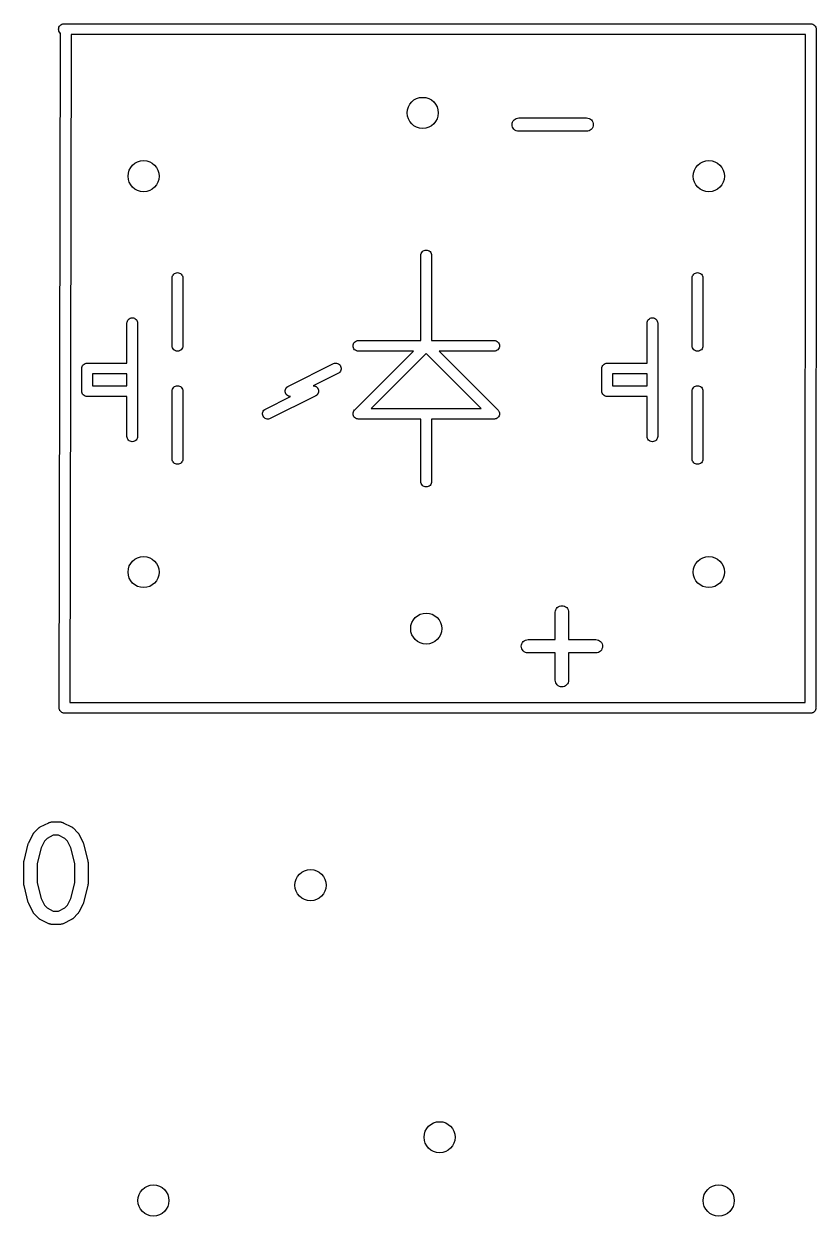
# Model space of a CAD drawing. Extents: x 2.7 to 6.64, y -5.71 to -1.95.
# Drawn here: x 5.893 to 6.244, y -3.28 to -2.753 of the extents above; entities that cross this region are included whole.
import ezdxf

# ---------------------------------------------------------------- set-up
doc = ezdxf.new("R2010")
doc.units = 0
doc.header["$MEASUREMENT"] = 0
doc.layers.add('BLACK', color=7, linetype='CONTINUOUS')

msp = doc.modelspace()

# ---------------------------------------------------------------- linework, layer by layer
at = {"layer": 'BLACK', "linetype": 'CONTINUOUS'}
for p, q in [((5.90865, -2.755), (5.9087, -2.75454)), ((5.9087, -2.75546), (5.90865, -2.755)), ((5.9087, -2.75454), (5.90883, -2.75409)), ((5.90883, -2.75591), (5.9087, -2.75546)), ((5.90883, -2.75409), (5.90905, -2.75368)), ((5.90905, -2.75632), (5.90883, -2.75591)), ((5.9089, -3.05488), (5.90945, -2.75676)), ((5.90905, -2.75368), (5.90935, -2.75332)), ((5.90935, -2.75668), (5.90905, -2.75632)), ((5.90935, -2.75332), (5.9097, -2.75303)), ((5.90945, -2.75676), (5.90935, -2.75668)), ((5.9097, -2.75303), (5.91012, -2.75281)), ((5.91012, -2.75281), (5.91056, -2.75267)), ((5.91056, -2.75267), (5.91091, -2.75264)), ((5.91091, -2.75264), (5.9117, -2.75264)), ((5.9117, -2.75264), (5.91182, -2.75263)), ((5.91182, -2.75263), (5.91193, -2.75264)), ((5.91193, -2.75264), (6.24114, -2.75264)), ((6.24114, -2.75264), (6.24118, -2.75264)), ((6.24118, -2.75264), (6.24134, -2.75263)), ((6.24134, -2.75263), (6.2418, -2.75267)), ((6.2418, -2.75267), (6.24225, -2.75281)), ((6.24225, -2.75281), (6.24266, -2.75303)), ((6.24266, -2.75303), (6.24302, -2.75332)), ((6.24302, -2.75332), (6.24331, -2.75368)), ((6.24331, -2.75368), (6.24353, -2.75409)), ((6.24353, -2.75409), (6.24367, -2.75454)), ((6.2437, -2.75488), (6.24362, -3.05488)), ((6.24367, -2.75454), (6.2437, -2.75488)), ((5.91417, -2.75736), (5.91363, -3.05264)), ((6.23898, -2.75736), (5.91417, -2.75736)), ((6.2389, -3.05264), (6.23898, -2.75736)), ((6.10921, -2.79716), (6.10927, -2.79659)), ((6.10927, -2.79774), (6.10921, -2.79716)), ((6.10927, -2.79659), (6.10945, -2.79604)), ((6.10943, -2.79829), (6.10927, -2.79774)), ((6.1097, -2.7988), (6.10943, -2.79829)), ((6.10945, -2.79604), (6.10972, -2.79553)), ((6.11006, -2.79925), (6.1097, -2.7988)), ((6.10972, -2.79553), (6.11009, -2.79509)), ((6.11009, -2.79509), (6.11053, -2.79472)), ((6.11053, -2.79472), (6.11104, -2.79445)), ((6.11104, -2.79445), (6.11159, -2.79429)), ((6.11159, -2.79429), (6.11217, -2.79423)), ((6.11217, -2.79423), (6.14216, -2.79423)), ((6.14216, -2.79423), (6.1422, -2.79423)), ((6.1422, -2.79423), (6.14278, -2.79429)), ((6.14278, -2.79429), (6.14333, -2.79447)), ((6.14333, -2.79447), (6.14383, -2.79475)), ((6.14383, -2.79475), (6.14427, -2.79512)), ((6.14461, -2.79883), (6.14424, -2.79928)), ((6.14427, -2.79512), (6.14463, -2.79557)), ((6.14489, -2.79833), (6.14461, -2.79883)), ((6.14463, -2.79557), (6.1449, -2.79608)), ((6.14506, -2.79778), (6.14489, -2.79833)), ((6.1449, -2.79608), (6.14506, -2.79663)), ((6.14506, -2.79663), (6.14512, -2.7972)), ((6.14512, -2.7972), (6.14506, -2.79778)), ((6.1105, -2.79962), (6.11006, -2.79925)), ((6.111, -2.7999), (6.1105, -2.79962)), ((6.11155, -2.80007), (6.111, -2.7999)), ((6.11213, -2.80013), (6.11155, -2.80007)), ((6.11217, -2.80013), (6.11213, -2.80013)), ((6.14216, -2.80013), (6.11217, -2.80013)), ((6.14274, -2.80008), (6.14216, -2.80013)), ((6.14329, -2.79991), (6.14274, -2.80008)), ((6.1438, -2.79964), (6.14329, -2.79991)), ((6.14424, -2.79928), (6.1438, -2.79964)), ((6.0689, -2.85488), (6.06893, -2.85454)), ((6.0689, -2.89264), (6.0689, -2.85488)), ((6.06893, -2.85454), (6.06907, -2.85409)), ((6.06907, -2.85409), (6.06929, -2.85368)), ((6.06929, -2.85368), (6.06958, -2.85332)), ((6.06958, -2.85332), (6.06994, -2.85303)), ((6.06994, -2.85303), (6.07035, -2.85281)), ((6.07035, -2.85281), (6.0708, -2.85267)), ((6.0708, -2.85267), (6.07126, -2.85263)), ((6.07126, -2.85263), (6.07172, -2.85267)), ((6.07172, -2.85267), (6.07217, -2.85281)), ((6.07217, -2.85281), (6.07258, -2.85303)), ((6.07258, -2.85303), (6.07294, -2.85332)), ((6.07294, -2.85332), (6.07323, -2.85368)), ((6.07323, -2.85368), (6.07345, -2.85409)), ((6.07345, -2.85409), (6.07359, -2.85454)), ((6.07359, -2.85454), (6.07362, -2.85488)), ((6.07362, -2.85488), (6.07362, -2.89264)), ((5.9589, -2.86488), (5.95893, -2.86454)), ((5.9589, -2.89512), (5.9589, -2.86488)), ((5.95893, -2.86454), (5.95907, -2.86409)), ((5.95907, -2.86409), (5.95929, -2.86368)), ((5.95929, -2.86368), (5.95958, -2.86332)), ((5.95958, -2.86332), (5.95994, -2.86303)), ((5.95994, -2.86303), (5.96035, -2.86281)), ((5.96035, -2.86281), (5.9608, -2.86267)), ((5.9608, -2.86267), (5.96126, -2.86263)), ((5.96126, -2.86263), (5.96172, -2.86267)), ((5.96172, -2.86267), (5.96217, -2.86281)), ((5.96217, -2.86281), (5.96258, -2.86303)), ((5.96258, -2.86303), (5.96294, -2.86332)), ((5.96294, -2.86332), (5.96323, -2.86368)), ((5.96323, -2.86368), (5.96345, -2.86409)), ((5.96345, -2.86409), (5.96359, -2.86454)), ((5.96359, -2.86454), (5.96362, -2.86488)), ((5.96362, -2.86488), (5.96362, -2.89512)), ((6.1889, -2.86488), (6.18893, -2.86454)), ((6.1889, -2.89512), (6.1889, -2.86488)), ((6.18893, -2.86454), (6.18907, -2.86409)), ((6.18907, -2.86409), (6.18929, -2.86368)), ((6.18929, -2.86368), (6.18958, -2.86332)), ((6.18958, -2.86332), (6.18994, -2.86303)), ((6.18994, -2.86303), (6.19035, -2.86281)), ((6.19035, -2.86281), (6.1908, -2.86267)), ((6.1908, -2.86267), (6.19126, -2.86263)), ((6.19126, -2.86263), (6.19172, -2.86267)), ((6.19172, -2.86267), (6.19217, -2.86281)), ((6.19217, -2.86281), (6.19258, -2.86303)), ((6.19258, -2.86303), (6.19294, -2.86332)), ((6.19294, -2.86332), (6.19323, -2.86368)), ((6.19323, -2.86368), (6.19345, -2.86409)), ((6.19345, -2.86409), (6.19359, -2.86454)), ((6.19359, -2.86454), (6.19362, -2.86488)), ((6.19362, -2.86488), (6.19362, -2.89512)), ((5.93929, -2.88368), (5.93958, -2.88332)), ((5.93958, -2.88332), (5.93994, -2.88303)), ((5.93994, -2.88303), (5.94035, -2.88281)), ((5.94035, -2.88281), (5.9408, -2.88267)), ((5.9408, -2.88267), (5.94126, -2.88263)), ((5.94126, -2.88263), (5.94172, -2.88267)), ((5.94172, -2.88267), (5.94217, -2.88281)), ((5.94217, -2.88281), (5.94258, -2.88303)), ((5.94258, -2.88303), (5.94294, -2.88332)), ((5.94294, -2.88332), (5.94323, -2.88368)), ((6.16929, -2.88368), (6.16958, -2.88332)), ((6.16958, -2.88332), (6.16994, -2.88303)), ((6.16994, -2.88303), (6.17035, -2.88281)), ((6.17035, -2.88281), (6.1708, -2.88267)), ((6.1708, -2.88267), (6.17126, -2.88263)), ((6.17126, -2.88263), (6.17172, -2.88267)), ((6.17172, -2.88267), (6.17217, -2.88281)), ((6.17217, -2.88281), (6.17258, -2.88303)), ((6.17258, -2.88303), (6.17294, -2.88332)), ((6.17294, -2.88332), (6.17323, -2.88368)), ((5.9389, -2.88488), (5.93893, -2.88454)), ((5.9389, -2.90264), (5.9389, -2.88488)), ((5.93893, -2.88454), (5.93907, -2.88409)), ((5.93907, -2.88409), (5.93929, -2.88368)), ((5.94323, -2.88368), (5.94345, -2.88409)), ((5.94345, -2.88409), (5.94359, -2.88454)), ((5.94359, -2.88454), (5.94362, -2.88488)), ((5.94362, -2.88488), (5.94362, -2.90488)), ((6.1689, -2.88488), (6.16893, -2.88454)), ((6.1689, -2.90264), (6.1689, -2.88488)), ((6.16893, -2.88454), (6.16907, -2.88409)), ((6.16907, -2.88409), (6.16929, -2.88368)), ((6.17323, -2.88368), (6.17345, -2.88409)), ((6.17345, -2.88409), (6.17359, -2.88454)), ((6.17359, -2.88454), (6.17362, -2.88488)), ((6.17362, -2.88488), (6.17362, -2.90488)), ((6.03907, -2.89409), (6.03929, -2.89368)), ((6.03929, -2.89368), (6.03958, -2.89332)), ((6.03958, -2.89332), (6.03994, -2.89303)), ((6.03994, -2.89303), (6.04035, -2.89281)), ((6.04035, -2.89281), (6.0408, -2.89267)), ((6.0408, -2.89267), (6.04114, -2.89264)), ((6.04114, -2.89264), (6.0689, -2.89264)), ((6.07362, -2.89264), (6.10138, -2.89264)), ((6.10138, -2.89264), (6.10172, -2.89267)), ((6.10172, -2.89267), (6.10217, -2.89281)), ((6.10217, -2.89281), (6.10258, -2.89303)), ((6.10258, -2.89303), (6.10294, -2.89332)), ((6.10294, -2.89332), (6.10323, -2.89368)), ((6.10323, -2.89368), (6.10345, -2.89409)), ((5.95893, -2.89546), (5.9589, -2.89512)), ((5.95907, -2.89591), (5.95893, -2.89546)), ((5.95929, -2.89632), (5.95907, -2.89591)), ((5.95958, -2.89668), (5.95929, -2.89632)), ((5.95994, -2.89697), (5.95958, -2.89668)), ((5.96035, -2.89719), (5.95994, -2.89697)), ((5.9608, -2.89733), (5.96035, -2.89719)), ((5.96126, -2.89737), (5.9608, -2.89733)), ((5.96172, -2.89733), (5.96126, -2.89737)), ((5.96217, -2.89719), (5.96172, -2.89733)), ((5.96258, -2.89697), (5.96217, -2.89719)), ((5.96294, -2.89668), (5.96258, -2.89697)), ((5.96323, -2.89632), (5.96294, -2.89668)), ((5.96345, -2.89591), (5.96323, -2.89632)), ((5.96359, -2.89546), (5.96345, -2.89591)), ((5.96362, -2.89512), (5.96359, -2.89546)), ((6.03889, -2.895), (6.03893, -2.89454)), ((6.03893, -2.89546), (6.03889, -2.895)), ((6.03893, -2.89454), (6.03907, -2.89409)), ((6.03907, -2.89591), (6.03893, -2.89546)), ((6.03929, -2.89632), (6.03907, -2.89591)), ((6.03958, -2.89668), (6.03929, -2.89632)), ((6.03994, -2.89697), (6.03958, -2.89668)), ((6.03967, -2.92325), (6.06556, -2.89736)), ((6.04035, -2.89719), (6.03994, -2.89697)), ((6.0408, -2.89733), (6.04035, -2.89719)), ((6.04114, -2.89736), (6.0408, -2.89733)), ((6.06556, -2.89736), (6.04114, -2.89736)), ((6.07126, -2.89834), (6.04696, -2.92264)), ((6.09556, -2.92264), (6.07126, -2.89834)), ((6.10138, -2.89736), (6.07696, -2.89736)), ((6.07696, -2.89736), (6.10285, -2.92325)), ((6.10172, -2.89733), (6.10138, -2.89736)), ((6.10217, -2.89719), (6.10172, -2.89733)), ((6.10258, -2.89697), (6.10217, -2.89719)), ((6.10294, -2.89668), (6.10258, -2.89697)), ((6.10323, -2.89632), (6.10294, -2.89668)), ((6.10345, -2.89591), (6.10323, -2.89632)), ((6.10345, -2.89409), (6.10359, -2.89454)), ((6.10359, -2.89546), (6.10345, -2.89591)), ((6.10359, -2.89454), (6.10363, -2.895)), ((6.10363, -2.895), (6.10359, -2.89546)), ((6.18893, -2.89546), (6.1889, -2.89512)), ((6.18907, -2.89591), (6.18893, -2.89546)), ((6.18929, -2.89632), (6.18907, -2.89591)), ((6.18958, -2.89668), (6.18929, -2.89632)), ((6.18994, -2.89697), (6.18958, -2.89668)), ((6.19035, -2.89719), (6.18994, -2.89697)), ((6.1908, -2.89733), (6.19035, -2.89719)), ((6.19126, -2.89737), (6.1908, -2.89733)), ((6.19172, -2.89733), (6.19126, -2.89737)), ((6.19217, -2.89719), (6.19172, -2.89733)), ((6.19258, -2.89697), (6.19217, -2.89719)), ((6.19294, -2.89668), (6.19258, -2.89697)), ((6.19323, -2.89632), (6.19294, -2.89668)), ((6.19345, -2.89591), (6.19323, -2.89632)), ((6.19359, -2.89546), (6.19345, -2.89591)), ((6.19362, -2.89512), (6.19359, -2.89546)), ((5.91893, -2.90454), (5.91907, -2.90409)), ((5.91907, -2.90409), (5.91929, -2.90368)), ((5.91929, -2.90368), (5.91958, -2.90332)), ((5.91958, -2.90332), (5.91994, -2.90303)), ((5.91994, -2.90303), (5.92035, -2.90281)), ((5.92035, -2.90281), (5.9208, -2.90267)), ((5.9208, -2.90267), (5.92114, -2.90264)), ((5.92114, -2.90264), (5.92126, -2.90263)), ((5.92114, -2.90264), (5.92114, -2.90264)), ((5.92126, -2.90263), (5.92138, -2.90264)), ((5.92138, -2.90264), (5.9389, -2.90264)), ((6.01038, -2.9128), (6.03031, -2.90284)), ((6.03031, -2.90284), (6.03063, -2.90271)), ((6.03063, -2.90271), (6.03109, -2.90263)), ((6.03109, -2.90263), (6.03156, -2.90265)), ((6.03156, -2.90265), (6.03201, -2.90275)), ((6.03201, -2.90275), (6.03244, -2.90294)), ((6.03244, -2.90294), (6.03282, -2.90321)), ((6.03282, -2.90321), (6.03313, -2.90354)), ((6.03313, -2.90354), (6.03338, -2.90394)), ((6.03338, -2.90394), (6.03355, -2.90437)), ((6.03355, -2.90437), (6.03363, -2.90483)), ((6.14893, -2.90454), (6.14907, -2.90409)), ((6.14907, -2.90409), (6.14929, -2.90368)), ((6.14929, -2.90368), (6.14958, -2.90332)), ((6.14958, -2.90332), (6.14994, -2.90303)), ((6.14994, -2.90303), (6.15035, -2.90281)), ((6.15035, -2.90281), (6.1508, -2.90267)), ((6.1508, -2.90267), (6.15114, -2.90264)), ((6.15114, -2.90264), (6.15126, -2.90263)), ((6.15114, -2.90264), (6.15114, -2.90264)), ((6.15126, -2.90263), (6.15138, -2.90264)), ((6.15138, -2.90264), (6.1689, -2.90264)), ((5.91889, -2.905), (5.91893, -2.90454)), ((5.9189, -2.90512), (5.91889, -2.905)), ((5.9189, -2.91488), (5.9189, -2.90512)), ((5.92362, -2.90736), (5.92362, -2.91264)), ((5.9389, -2.90736), (5.92362, -2.90736)), ((5.9389, -2.91264), (5.9389, -2.90736)), ((5.94362, -2.90488), (5.94363, -2.905)), ((5.94363, -2.905), (5.94362, -2.90512)), ((5.94362, -2.90512), (5.94362, -2.91488)), ((6.03242, -2.90706), (6.02127, -2.91264)), ((6.03272, -2.90688), (6.03242, -2.90706)), ((6.03305, -2.90656), (6.03272, -2.90688)), ((6.03332, -2.90618), (6.03305, -2.90656)), ((6.03351, -2.90575), (6.03332, -2.90618)), ((6.03361, -2.9053), (6.03351, -2.90575)), ((6.03363, -2.90483), (6.03361, -2.9053)), ((6.14889, -2.905), (6.14893, -2.90454)), ((6.1489, -2.90512), (6.14889, -2.905)), ((6.1489, -2.91488), (6.1489, -2.90512)), ((6.15362, -2.90736), (6.15362, -2.91264)), ((6.1689, -2.90736), (6.15362, -2.90736)), ((6.1689, -2.91264), (6.1689, -2.90736)), ((6.17362, -2.90488), (6.17363, -2.905)), ((6.17363, -2.905), (6.17362, -2.90512)), ((6.17362, -2.90512), (6.17362, -2.91488)), ((5.91889, -2.915), (5.9189, -2.91488)), ((5.91893, -2.91546), (5.91889, -2.915)), ((5.92362, -2.91264), (5.9389, -2.91264)), ((5.94362, -2.91488), (5.94363, -2.915)), ((5.94363, -2.915), (5.94362, -2.91512)), ((5.9589, -2.91488), (5.95893, -2.91454)), ((5.9589, -2.94512), (5.9589, -2.91488)), ((5.95893, -2.91454), (5.95907, -2.91409)), ((5.95907, -2.91409), (5.95929, -2.91368)), ((5.95929, -2.91368), (5.95958, -2.91332)), ((5.95958, -2.91332), (5.95994, -2.91303)), ((5.95994, -2.91303), (5.96035, -2.91281)), ((5.96035, -2.91281), (5.9608, -2.91267)), ((5.9608, -2.91267), (5.96126, -2.91263)), ((5.96126, -2.91263), (5.96172, -2.91267)), ((5.96172, -2.91267), (5.96217, -2.91281)), ((5.96217, -2.91281), (5.96258, -2.91303)), ((5.96258, -2.91303), (5.96294, -2.91332)), ((5.96294, -2.91332), (5.96323, -2.91368)), ((5.96323, -2.91368), (5.96345, -2.91409)), ((5.96345, -2.91409), (5.96359, -2.91454)), ((5.96359, -2.91454), (5.96362, -2.91488)), ((5.96362, -2.91488), (5.96362, -2.94512)), ((6.00889, -2.915), (6.0089, -2.91485)), ((6.00889, -2.91508), (6.00889, -2.915)), ((6.0089, -2.9147), (6.00892, -2.91462)), ((6.0089, -2.91485), (6.0089, -2.9147)), ((6.00892, -2.91462), (6.00893, -2.91454)), ((6.00893, -2.91454), (6.00898, -2.91439)), ((6.00898, -2.91439), (6.00901, -2.91425)), ((6.00901, -2.91425), (6.00904, -2.91417)), ((6.00904, -2.91417), (6.00907, -2.91409)), ((6.00907, -2.91409), (6.00914, -2.91396)), ((6.00914, -2.91396), (6.0092, -2.91382)), ((6.0092, -2.91382), (6.00925, -2.91376)), ((6.00925, -2.91376), (6.00929, -2.91368)), ((6.00929, -2.91368), (6.00938, -2.91357)), ((6.00938, -2.91357), (6.00947, -2.91344)), ((6.00947, -2.91344), (6.00953, -2.91339)), ((6.00953, -2.91339), (6.00958, -2.91332)), ((6.00958, -2.91332), (6.0097, -2.91323)), ((6.0097, -2.91323), (6.0098, -2.91312)), ((6.0098, -2.91312), (6.00988, -2.91308)), ((6.00988, -2.91308), (6.00994, -2.91303)), ((6.00994, -2.91303), (6.01007, -2.91296)), ((6.01007, -2.91296), (6.0101, -2.91294)), ((6.0101, -2.91294), (6.01017, -2.9129)), ((6.01017, -2.9129), (6.01035, -2.91281)), ((6.01035, -2.91281), (6.01038, -2.9128)), ((6.02127, -2.91264), (6.02129, -2.91264)), ((6.02129, -2.91264), (6.02138, -2.91264)), ((6.02138, -2.91264), (6.02141, -2.91264)), ((6.02141, -2.91264), (6.02156, -2.91265)), ((6.02156, -2.91265), (6.02164, -2.91266)), ((6.02164, -2.91266), (6.02172, -2.91267)), ((6.02172, -2.91267), (6.02187, -2.91272)), ((6.02187, -2.91272), (6.02201, -2.91275)), ((6.02201, -2.91275), (6.02209, -2.91278)), ((6.02209, -2.91278), (6.02217, -2.91281)), ((6.02217, -2.91281), (6.0223, -2.91288)), ((6.0223, -2.91288), (6.02244, -2.91294)), ((6.02244, -2.91294), (6.0225, -2.91299)), ((6.0225, -2.91299), (6.02258, -2.91303)), ((6.02258, -2.91303), (6.02269, -2.91312)), ((6.02269, -2.91312), (6.02282, -2.91321)), ((6.02282, -2.91321), (6.02287, -2.91327)), ((6.02287, -2.91327), (6.02294, -2.91332)), ((6.02294, -2.91332), (6.02303, -2.91344)), ((6.02303, -2.91344), (6.02313, -2.91354)), ((6.02313, -2.91354), (6.02318, -2.91362)), ((6.02318, -2.91362), (6.02323, -2.91368)), ((6.02323, -2.91368), (6.0233, -2.91381)), ((6.0233, -2.91381), (6.02338, -2.91394)), ((6.02338, -2.91394), (6.02341, -2.91402)), ((6.02341, -2.91402), (6.02345, -2.91409)), ((6.02345, -2.91409), (6.0235, -2.91423)), ((6.0235, -2.91423), (6.02355, -2.91437)), ((6.02355, -2.91437), (6.02356, -2.91446)), ((6.02356, -2.91446), (6.02359, -2.91454)), ((6.02359, -2.91454), (6.0236, -2.91469)), ((6.0236, -2.91469), (6.02363, -2.91483)), ((6.02363, -2.915), (6.02362, -2.91515)), ((6.02363, -2.91483), (6.02363, -2.91492)), ((6.02363, -2.91492), (6.02363, -2.915)), ((6.14889, -2.915), (6.1489, -2.91488)), ((6.14893, -2.91546), (6.14889, -2.915)), ((6.15362, -2.91264), (6.1689, -2.91264)), ((6.17362, -2.91488), (6.17363, -2.915)), ((6.17363, -2.915), (6.17362, -2.91512)), ((6.1889, -2.91488), (6.18893, -2.91454)), ((6.1889, -2.94512), (6.1889, -2.91488)), ((6.18893, -2.91454), (6.18907, -2.91409)), ((6.18907, -2.91409), (6.18929, -2.91368)), ((6.18929, -2.91368), (6.18958, -2.91332)), ((6.18958, -2.91332), (6.18994, -2.91303)), ((6.18994, -2.91303), (6.19035, -2.91281)), ((6.19035, -2.91281), (6.1908, -2.91267)), ((6.1908, -2.91267), (6.19126, -2.91263)), ((6.19126, -2.91263), (6.19172, -2.91267)), ((6.19172, -2.91267), (6.19217, -2.91281)), ((6.19217, -2.91281), (6.19258, -2.91303)), ((6.19258, -2.91303), (6.19294, -2.91332)), ((6.19294, -2.91332), (6.19323, -2.91368)), ((6.19323, -2.91368), (6.19345, -2.91409)), ((6.19345, -2.91409), (6.19359, -2.91454)), ((6.19359, -2.91454), (6.19362, -2.91488)), ((6.19362, -2.91488), (6.19362, -2.94512)), ((5.91907, -2.91591), (5.91893, -2.91546)), ((5.91929, -2.91632), (5.91907, -2.91591)), ((5.91958, -2.91668), (5.91929, -2.91632)), ((5.91994, -2.91697), (5.91958, -2.91668)), ((5.92035, -2.91719), (5.91994, -2.91697)), ((5.9208, -2.91733), (5.92035, -2.91719)), ((5.92107, -2.91735), (5.9208, -2.91733)), ((5.92126, -2.91737), (5.92107, -2.91735)), ((5.92138, -2.91736), (5.92126, -2.91737)), ((5.9389, -2.91736), (5.92138, -2.91736)), ((5.9389, -2.93512), (5.9389, -2.91736)), ((5.94362, -2.91512), (5.94362, -2.93512)), ((6.0001, -2.92294), (6.01125, -2.91736)), ((6.02214, -2.9172), (6.00221, -2.92716)), ((6.00889, -2.91517), (6.00889, -2.91508)), ((6.00892, -2.91531), (6.00889, -2.91517)), ((6.00893, -2.91546), (6.00892, -2.91531)), ((6.00896, -2.91554), (6.00893, -2.91546)), ((6.00897, -2.91563), (6.00896, -2.91554)), ((6.00902, -2.91577), (6.00897, -2.91563)), ((6.00907, -2.91591), (6.00902, -2.91577)), ((6.00911, -2.91598), (6.00907, -2.91591)), ((6.00914, -2.91606), (6.00911, -2.91598)), ((6.00922, -2.91619), (6.00914, -2.91606)), ((6.00929, -2.91632), (6.00922, -2.91619)), ((6.00934, -2.91638), (6.00929, -2.91632)), ((6.00938, -2.91646), (6.00934, -2.91638)), ((6.00949, -2.91656), (6.00938, -2.91646)), ((6.00958, -2.91668), (6.00949, -2.91656)), ((6.00965, -2.91673), (6.00958, -2.91668)), ((6.0097, -2.91679), (6.00965, -2.91673)), ((6.00983, -2.91688), (6.0097, -2.91679)), ((6.00994, -2.91697), (6.00983, -2.91688)), ((6.01002, -2.91701), (6.00994, -2.91697)), ((6.01008, -2.91706), (6.01002, -2.91701)), ((6.01022, -2.91712), (6.01008, -2.91706)), ((6.01035, -2.91719), (6.01022, -2.91712)), ((6.01043, -2.91722), (6.01035, -2.91719)), ((6.01051, -2.91725), (6.01043, -2.91722)), ((6.01065, -2.91728), (6.01051, -2.91725)), ((6.0108, -2.91733), (6.01065, -2.91728)), ((6.01088, -2.91734), (6.0108, -2.91733)), ((6.01096, -2.91735), (6.01088, -2.91734)), ((6.01111, -2.91736), (6.01096, -2.91735)), ((6.01114, -2.91736), (6.01111, -2.91736)), ((6.01123, -2.91736), (6.01114, -2.91736)), ((6.01125, -2.91736), (6.01123, -2.91736)), ((6.02217, -2.91719), (6.02214, -2.9172)), ((6.02234, -2.9171), (6.02217, -2.91719)), ((6.02242, -2.91706), (6.02234, -2.9171)), ((6.02245, -2.91704), (6.02242, -2.91706)), ((6.02258, -2.91697), (6.02245, -2.91704)), ((6.02264, -2.91692), (6.02258, -2.91697)), ((6.02272, -2.91688), (6.02264, -2.91692)), ((6.02282, -2.91677), (6.02272, -2.91688)), ((6.02294, -2.91668), (6.02282, -2.91677)), ((6.02299, -2.91661), (6.02294, -2.91668)), ((6.02305, -2.91656), (6.02299, -2.91661)), ((6.02314, -2.91643), (6.02305, -2.91656)), ((6.02323, -2.91632), (6.02314, -2.91643)), ((6.02327, -2.91624), (6.02323, -2.91632)), ((6.02332, -2.91618), (6.02327, -2.91624)), ((6.02338, -2.91604), (6.02332, -2.91618)), ((6.02345, -2.91591), (6.02338, -2.91604)), ((6.02348, -2.91583), (6.02345, -2.91591)), ((6.02351, -2.91575), (6.02348, -2.91583)), ((6.02354, -2.91561), (6.02351, -2.91575)), ((6.02359, -2.91546), (6.02354, -2.91561)), ((6.0236, -2.91538), (6.02359, -2.91546)), ((6.02361, -2.9153), (6.0236, -2.91538)), ((6.02362, -2.91515), (6.02361, -2.9153)), ((6.14907, -2.91591), (6.14893, -2.91546)), ((6.14929, -2.91632), (6.14907, -2.91591)), ((6.14958, -2.91668), (6.14929, -2.91632)), ((6.14994, -2.91697), (6.14958, -2.91668)), ((6.15035, -2.91719), (6.14994, -2.91697)), ((6.1508, -2.91733), (6.15035, -2.91719)), ((6.15107, -2.91735), (6.1508, -2.91733)), ((6.15126, -2.91737), (6.15107, -2.91735)), ((6.15138, -2.91736), (6.15126, -2.91737)), ((6.1689, -2.91736), (6.15138, -2.91736)), ((6.1689, -2.93512), (6.1689, -2.91736)), ((6.17362, -2.91512), (6.17362, -2.93512)), ((5.99889, -2.92517), (5.9989, -2.9247)), ((5.99897, -2.92563), (5.99889, -2.92517)), ((5.9989, -2.9247), (5.99901, -2.92425)), ((5.99901, -2.92425), (5.9992, -2.92382)), ((5.9992, -2.92382), (5.99947, -2.92344)), ((5.99947, -2.92344), (5.9998, -2.92312)), ((5.9998, -2.92312), (6.0001, -2.92294)), ((6.03889, -2.925), (6.03893, -2.92454)), ((6.03893, -2.92546), (6.03889, -2.925)), ((6.03893, -2.92454), (6.03907, -2.92409)), ((6.03907, -2.92591), (6.03893, -2.92546)), ((6.03907, -2.92409), (6.03929, -2.92368)), ((6.03929, -2.92368), (6.03958, -2.92332)), ((6.03958, -2.92332), (6.03967, -2.92325)), ((6.04696, -2.92264), (6.07114, -2.92264)), ((6.07114, -2.92264), (6.07126, -2.92263)), ((6.07126, -2.92263), (6.07138, -2.92264)), ((6.07138, -2.92264), (6.09556, -2.92264)), ((6.10285, -2.92325), (6.10294, -2.92332)), ((6.10294, -2.92332), (6.10301, -2.92341)), ((6.10301, -2.92341), (6.10301, -2.92341)), ((6.10301, -2.92341), (6.10323, -2.92368)), ((6.10323, -2.92368), (6.10331, -2.92382)), ((6.10331, -2.92382), (6.10345, -2.92409)), ((6.10345, -2.92409), (6.10359, -2.92454)), ((6.10359, -2.92546), (6.10345, -2.92591)), ((6.10359, -2.92454), (6.10363, -2.925)), ((6.10363, -2.925), (6.10359, -2.92546)), ((5.99914, -2.92606), (5.99897, -2.92563)), ((5.99938, -2.92646), (5.99914, -2.92606)), ((5.9997, -2.92679), (5.99938, -2.92646)), ((6.00008, -2.92706), (5.9997, -2.92679)), ((6.00051, -2.92725), (6.00008, -2.92706)), ((6.00096, -2.92735), (6.00051, -2.92725)), ((6.00143, -2.92737), (6.00096, -2.92735)), ((6.00189, -2.92729), (6.00143, -2.92737)), ((6.00221, -2.92716), (6.00189, -2.92729)), ((6.03929, -2.92632), (6.03907, -2.92591)), ((6.03958, -2.92668), (6.03929, -2.92632)), ((6.03994, -2.92697), (6.03958, -2.92668)), ((6.04035, -2.92719), (6.03994, -2.92697)), ((6.0408, -2.92733), (6.04035, -2.92719)), ((6.04114, -2.92736), (6.0408, -2.92733)), ((6.04126, -2.92737), (6.04114, -2.92736)), ((6.04114, -2.92736), (6.04114, -2.92736)), ((6.04138, -2.92736), (6.04126, -2.92737)), ((6.0689, -2.92736), (6.04138, -2.92736)), ((6.0689, -2.95512), (6.0689, -2.92736)), ((6.10114, -2.92736), (6.07362, -2.92736)), ((6.07362, -2.92736), (6.07362, -2.95512)), ((6.10126, -2.92737), (6.10114, -2.92736)), ((6.10138, -2.92736), (6.10126, -2.92737)), ((6.10172, -2.92733), (6.10138, -2.92736)), ((6.10138, -2.92736), (6.10138, -2.92736)), ((6.10217, -2.92719), (6.10172, -2.92733)), ((6.10258, -2.92697), (6.10217, -2.92719)), ((6.10294, -2.92668), (6.10258, -2.92697)), ((6.10323, -2.92632), (6.10294, -2.92668)), ((6.10345, -2.92591), (6.10323, -2.92632)), ((5.93893, -2.93546), (5.9389, -2.93512)), ((5.93907, -2.93591), (5.93893, -2.93546)), ((5.93929, -2.93632), (5.93907, -2.93591)), ((5.94345, -2.93591), (5.94323, -2.93632)), ((5.94359, -2.93546), (5.94345, -2.93591)), ((5.94362, -2.93512), (5.94359, -2.93546)), ((6.16893, -2.93546), (6.1689, -2.93512)), ((6.16907, -2.93591), (6.16893, -2.93546)), ((6.16929, -2.93632), (6.16907, -2.93591)), ((6.17345, -2.93591), (6.17323, -2.93632)), ((6.17359, -2.93546), (6.17345, -2.93591)), ((6.17362, -2.93512), (6.17359, -2.93546)), ((5.93958, -2.93668), (5.93929, -2.93632)), ((5.93994, -2.93697), (5.93958, -2.93668)), ((5.94035, -2.93719), (5.93994, -2.93697)), ((5.9408, -2.93733), (5.94035, -2.93719)), ((5.94126, -2.93737), (5.9408, -2.93733)), ((5.94172, -2.93733), (5.94126, -2.93737)), ((5.94217, -2.93719), (5.94172, -2.93733)), ((5.94258, -2.93697), (5.94217, -2.93719)), ((5.94294, -2.93668), (5.94258, -2.93697)), ((5.94323, -2.93632), (5.94294, -2.93668)), ((6.16958, -2.93668), (6.16929, -2.93632)), ((6.16994, -2.93697), (6.16958, -2.93668)), ((6.17035, -2.93719), (6.16994, -2.93697)), ((6.1708, -2.93733), (6.17035, -2.93719)), ((6.17126, -2.93737), (6.1708, -2.93733)), ((6.17172, -2.93733), (6.17126, -2.93737)), ((6.17217, -2.93719), (6.17172, -2.93733)), ((6.17258, -2.93697), (6.17217, -2.93719)), ((6.17294, -2.93668), (6.17258, -2.93697)), ((6.17323, -2.93632), (6.17294, -2.93668)), ((5.95893, -2.94546), (5.9589, -2.94512)), ((5.95907, -2.94591), (5.95893, -2.94546)), ((5.95929, -2.94632), (5.95907, -2.94591)), ((5.95958, -2.94668), (5.95929, -2.94632)), ((5.96323, -2.94632), (5.96294, -2.94668)), ((5.96345, -2.94591), (5.96323, -2.94632)), ((5.96359, -2.94546), (5.96345, -2.94591)), ((5.96362, -2.94512), (5.96359, -2.94546)), ((6.18893, -2.94546), (6.1889, -2.94512)), ((6.18907, -2.94591), (6.18893, -2.94546)), ((6.18929, -2.94632), (6.18907, -2.94591)), ((6.18958, -2.94668), (6.18929, -2.94632)), ((6.19323, -2.94632), (6.19294, -2.94668)), ((6.19345, -2.94591), (6.19323, -2.94632)), ((6.19359, -2.94546), (6.19345, -2.94591)), ((6.19362, -2.94512), (6.19359, -2.94546)), ((5.95994, -2.94697), (5.95958, -2.94668)), ((5.96035, -2.94719), (5.95994, -2.94697)), ((5.9608, -2.94733), (5.96035, -2.94719)), ((5.96126, -2.94737), (5.9608, -2.94733)), ((5.96172, -2.94733), (5.96126, -2.94737)), ((5.96217, -2.94719), (5.96172, -2.94733)), ((5.96258, -2.94697), (5.96217, -2.94719)), ((5.96294, -2.94668), (5.96258, -2.94697)), ((6.18994, -2.94697), (6.18958, -2.94668)), ((6.19035, -2.94719), (6.18994, -2.94697)), ((6.1908, -2.94733), (6.19035, -2.94719)), ((6.19126, -2.94737), (6.1908, -2.94733)), ((6.19172, -2.94733), (6.19126, -2.94737)), ((6.19217, -2.94719), (6.19172, -2.94733)), ((6.19258, -2.94697), (6.19217, -2.94719)), ((6.19294, -2.94668), (6.19258, -2.94697)), ((6.06893, -2.95546), (6.0689, -2.95512)), ((6.06907, -2.95591), (6.06893, -2.95546)), ((6.06929, -2.95632), (6.06907, -2.95591)), ((6.06958, -2.95668), (6.06929, -2.95632)), ((6.06994, -2.95697), (6.06958, -2.95668)), ((6.07035, -2.95719), (6.06994, -2.95697)), ((6.0708, -2.95733), (6.07035, -2.95719)), ((6.07217, -2.95719), (6.07172, -2.95733)), ((6.07258, -2.95697), (6.07217, -2.95719)), ((6.07294, -2.95668), (6.07258, -2.95697)), ((6.07323, -2.95632), (6.07294, -2.95668)), ((6.07345, -2.95591), (6.07323, -2.95632)), ((6.07359, -2.95546), (6.07345, -2.95591)), ((6.07362, -2.95512), (6.07359, -2.95546)), ((6.07126, -2.95737), (6.0708, -2.95733)), ((6.07172, -2.95733), (6.07126, -2.95737)), ((6.13015, -3.01008), (6.13071, -3.00991)), ((6.13071, -3.00991), (6.13128, -3.00986)), ((6.13128, -3.00986), (6.13185, -3.00992)), ((6.12831, -3.01277), (6.12837, -3.0122)), ((6.12831, -3.01281), (6.12831, -3.01277)), ((6.12831, -3.02486), (6.12831, -3.01281)), ((6.12837, -3.0122), (6.12855, -3.01165)), ((6.12855, -3.01165), (6.12882, -3.01115)), ((6.12882, -3.01115), (6.12919, -3.0107)), ((6.12919, -3.0107), (6.12964, -3.01034)), ((6.12964, -3.01034), (6.13015, -3.01008)), ((6.13185, -3.00992), (6.1324, -3.01009)), ((6.1324, -3.01009), (6.13291, -3.01037)), ((6.13291, -3.01037), (6.13336, -3.01073)), ((6.13336, -3.01073), (6.13372, -3.01118)), ((6.13372, -3.01118), (6.13399, -3.01169)), ((6.13399, -3.01169), (6.13416, -3.01224)), ((6.13416, -3.01224), (6.13421, -3.01281)), ((6.13421, -3.01281), (6.13421, -3.02486)), ((6.11381, -3.02616), (6.11418, -3.02572)), ((6.11418, -3.02572), (6.11463, -3.02535)), ((6.11463, -3.02535), (6.11514, -3.02508)), ((6.11514, -3.02508), (6.11569, -3.02492)), ((6.11569, -3.02492), (6.11626, -3.02486)), ((6.11626, -3.02486), (6.12831, -3.02486)), ((6.13421, -3.02486), (6.14626, -3.02486)), ((6.14626, -3.02486), (6.1463, -3.02486)), ((6.1463, -3.02486), (6.14687, -3.02492)), ((6.14687, -3.02492), (6.14742, -3.0251)), ((6.14742, -3.0251), (6.14793, -3.02538)), ((6.14793, -3.02538), (6.14837, -3.02575)), ((6.11331, -3.02779), (6.11337, -3.02722)), ((6.11336, -3.02837), (6.11331, -3.02779)), ((6.11352, -3.02892), (6.11336, -3.02837)), ((6.11337, -3.02722), (6.11354, -3.02667)), ((6.11379, -3.02943), (6.11352, -3.02892)), ((6.11354, -3.02667), (6.11381, -3.02616)), ((6.11415, -3.02988), (6.11379, -3.02943)), ((6.11459, -3.03025), (6.11415, -3.02988)), ((6.1151, -3.03053), (6.11459, -3.03025)), ((6.11565, -3.0307), (6.1151, -3.03053)), ((6.11622, -3.03076), (6.11565, -3.0307)), ((6.11626, -3.03076), (6.11622, -3.03076)), ((6.12831, -3.03076), (6.11626, -3.03076)), ((6.12831, -3.04281), (6.12831, -3.03076)), ((6.14626, -3.03076), (6.13421, -3.03076)), ((6.13421, -3.03076), (6.13421, -3.04281)), ((6.14683, -3.03071), (6.14626, -3.03076)), ((6.14738, -3.03054), (6.14683, -3.03071)), ((6.14789, -3.03027), (6.14738, -3.03054)), ((6.14834, -3.02991), (6.14789, -3.03027)), ((6.14871, -3.02946), (6.14834, -3.02991)), ((6.14837, -3.02575), (6.14873, -3.0262)), ((6.14898, -3.02896), (6.14871, -3.02946)), ((6.14873, -3.0262), (6.149, -3.02671)), ((6.14915, -3.02841), (6.14898, -3.02896)), ((6.149, -3.02671), (6.14916, -3.02726)), ((6.14921, -3.02783), (6.14915, -3.02841)), ((6.14916, -3.02726), (6.14921, -3.02783)), ((6.12836, -3.04338), (6.12831, -3.04281)), ((6.12853, -3.04394), (6.12836, -3.04338)), ((6.1288, -3.04444), (6.12853, -3.04394)), ((6.12916, -3.04489), (6.1288, -3.04444)), ((6.12961, -3.04526), (6.12916, -3.04489)), ((6.13012, -3.04553), (6.12961, -3.04526)), ((6.13067, -3.0457), (6.13012, -3.04553)), ((6.13124, -3.04576), (6.13067, -3.0457)), ((6.13181, -3.04571), (6.13124, -3.04576)), ((6.13237, -3.04555), (6.13181, -3.04571)), ((6.13288, -3.04528), (6.13237, -3.04555)), ((6.13333, -3.04492), (6.13288, -3.04528)), ((6.1337, -3.04448), (6.13333, -3.04492)), ((6.13397, -3.04397), (6.1337, -3.04448)), ((6.13415, -3.04342), (6.13397, -3.04397)), ((6.13421, -3.04285), (6.13415, -3.04342)), ((6.13421, -3.04281), (6.13421, -3.04285)), ((5.90889, -3.055), (5.9089, -3.05488)), ((5.90891, -3.05524), (5.90889, -3.055)), ((5.90893, -3.05546), (5.90891, -3.05524)), ((5.909, -3.05569), (5.90893, -3.05546)), ((5.90893, -3.05546), (5.90893, -3.05546)), ((5.90893, -3.05546), (5.90893, -3.05546)), ((5.90907, -3.0559), (5.909, -3.05569)), ((5.90907, -3.05591), (5.90907, -3.0559)), ((5.90918, -3.05612), (5.90907, -3.05591)), ((5.90907, -3.05591), (5.90907, -3.05591)), ((5.90928, -3.05632), (5.90918, -3.05612)), ((5.90929, -3.05632), (5.90928, -3.05632)), ((5.90944, -3.05651), (5.90929, -3.05632)), ((5.90929, -3.05632), (5.90929, -3.05632)), ((5.90958, -3.05668), (5.90944, -3.05651)), ((5.90976, -3.05683), (5.90958, -3.05668)), ((5.90958, -3.05668), (5.90958, -3.05668)), ((5.90958, -3.05668), (5.90958, -3.05668)), ((5.90994, -3.05697), (5.90976, -3.05683)), ((5.91015, -3.05709), (5.90994, -3.05697)), ((5.90994, -3.05697), (5.90994, -3.05697)), ((5.90994, -3.05697), (5.90994, -3.05697)), ((5.91035, -3.05719), (5.91015, -3.05709)), ((5.91058, -3.05726), (5.91035, -3.05719)), ((5.91035, -3.05719), (5.91035, -3.05719)), ((5.91035, -3.05719), (5.91035, -3.05719)), ((5.91079, -3.05733), (5.91058, -3.05726)), ((5.9108, -3.05733), (5.91079, -3.05733)), ((5.91079, -3.05733), (5.91079, -3.05733)), ((5.91104, -3.05735), (5.9108, -3.05733)), ((5.91126, -3.05737), (5.91104, -3.05735)), ((5.91363, -3.05264), (6.2389, -3.05264)), ((6.24156, -3.05734), (6.24138, -3.05736)), ((6.24172, -3.05733), (6.24156, -3.05734)), ((6.24197, -3.05725), (6.24172, -3.05733)), ((6.24172, -3.05733), (6.24172, -3.05733)), ((6.24172, -3.05733), (6.24172, -3.05733)), ((6.24217, -3.05719), (6.24197, -3.05725)), ((6.24249, -3.05702), (6.24217, -3.05719)), ((6.24217, -3.05719), (6.24217, -3.05719)), ((6.24217, -3.05719), (6.24217, -3.05719)), ((6.24258, -3.05697), (6.24249, -3.05702)), ((6.24286, -3.05674), (6.24258, -3.05697)), ((6.24258, -3.05697), (6.24258, -3.05697)), ((6.24258, -3.05697), (6.24258, -3.05697)), ((6.24294, -3.05668), (6.24286, -3.05674)), ((6.24313, -3.05645), (6.24294, -3.05668)), ((6.24294, -3.05668), (6.24294, -3.05668)), ((6.24294, -3.05668), (6.24294, -3.05668)), ((6.24323, -3.05632), (6.24313, -3.05645)), ((6.24343, -3.05595), (6.24323, -3.05632)), ((6.24323, -3.05632), (6.24323, -3.05632)), ((6.24323, -3.05632), (6.24323, -3.05632)), ((6.24345, -3.05591), (6.24343, -3.05595)), ((6.24357, -3.05554), (6.24345, -3.05591)), ((6.24345, -3.05591), (6.24345, -3.05591)), ((6.24359, -3.05546), (6.24357, -3.05554)), ((6.24362, -3.05514), (6.24359, -3.05546)), ((6.24359, -3.05546), (6.24359, -3.05546)), ((6.24359, -3.05546), (6.24359, -3.05546)), ((6.24362, -3.05488), (6.24363, -3.055)), ((6.24363, -3.055), (6.24362, -3.05512)), ((6.24362, -3.05512), (6.24362, -3.05512)), ((6.24362, -3.05512), (6.24362, -3.05514)), ((5.91137, -3.05736), (5.91126, -3.05737)), ((6.24114, -3.05736), (5.91137, -3.05736)), ((6.24126, -3.05737), (6.24114, -3.05736)), ((6.24138, -3.05736), (6.24126, -3.05737)), ((6.24138, -3.05736), (6.24138, -3.05736)), ((5.89791, -3.1101), (5.89978, -3.10823)), ((5.89978, -3.10823), (5.89981, -3.1082)), ((5.89981, -3.1082), (5.89994, -3.10809)), ((5.89994, -3.10809), (5.90006, -3.10798)), ((5.90006, -3.10798), (5.90017, -3.10792)), ((5.90017, -3.10792), (5.90026, -3.10784)), ((5.90026, -3.10784), (5.90041, -3.10776)), ((5.90041, -3.10776), (5.90055, -3.10767)), ((5.90055, -3.10767), (5.9043, -3.1058)), ((5.9043, -3.1058), (5.90434, -3.10578)), ((5.90434, -3.10578), (5.90442, -3.10575)), ((5.90442, -3.10575), (5.9045, -3.10571)), ((5.9045, -3.10571), (5.90469, -3.10565)), ((5.90469, -3.10565), (5.90488, -3.10558)), ((5.90488, -3.10558), (5.90496, -3.10557)), ((5.90496, -3.10557), (5.90505, -3.10554)), ((5.90505, -3.10554), (5.90525, -3.10552)), ((5.90525, -3.10552), (5.90545, -3.10549)), ((5.90545, -3.10549), (5.90553, -3.1055)), ((5.90553, -3.1055), (5.90562, -3.10549)), ((5.90562, -3.10549), (5.90937, -3.10549)), ((5.90937, -3.10549), (5.90941, -3.10549)), ((5.90941, -3.10549), (5.9095, -3.1055)), ((5.9095, -3.1055), (5.90958, -3.1055)), ((5.90958, -3.1055), (5.90978, -3.10553)), ((5.90978, -3.10553), (5.90998, -3.10555)), ((5.90998, -3.10555), (5.91007, -3.10558)), ((5.91007, -3.10558), (5.91015, -3.10559)), ((5.91015, -3.10559), (5.91034, -3.10567)), ((5.91034, -3.10567), (5.91053, -3.10573)), ((5.91053, -3.10573), (5.91061, -3.10577)), ((5.91061, -3.10577), (5.91069, -3.1058)), ((5.91069, -3.1058), (5.91444, -3.10767)), ((5.91444, -3.10767), (5.91448, -3.10769)), ((5.91448, -3.10769), (5.91462, -3.10778)), ((5.91462, -3.10778), (5.91476, -3.10786)), ((5.91476, -3.10786), (5.91486, -3.10794)), ((5.91486, -3.10794), (5.91496, -3.10801)), ((5.91496, -3.10801), (5.91508, -3.10812)), ((5.91508, -3.10812), (5.91521, -3.10823)), ((5.91521, -3.10823), (5.91708, -3.1101)), ((5.89338, -3.12272), (5.89526, -3.11522)), ((5.89526, -3.11522), (5.89527, -3.11518)), ((5.89527, -3.11516), (5.89537, -3.1149)), ((5.89527, -3.11517), (5.89527, -3.11516)), ((5.89527, -3.11518), (5.89527, -3.11517)), ((5.89537, -3.1149), (5.89547, -3.11464)), ((5.89547, -3.11464), (5.89548, -3.11463)), ((5.89548, -3.11462), (5.89736, -3.11087)), ((5.89548, -3.11463), (5.89548, -3.11462)), ((5.89736, -3.11087), (5.89737, -3.11083)), ((5.89737, -3.11083), (5.89746, -3.11069)), ((5.89746, -3.11069), (5.89754, -3.11055)), ((5.89754, -3.11055), (5.89762, -3.11045)), ((5.89762, -3.11045), (5.89769, -3.11035)), ((5.89769, -3.11035), (5.8978, -3.11023)), ((5.8978, -3.11023), (5.89791, -3.1101)), ((5.90242, -3.11394), (5.90091, -3.11697)), ((5.90362, -3.11274), (5.90242, -3.11394)), ((5.90632, -3.11139), (5.90362, -3.11274)), ((5.90867, -3.11139), (5.90632, -3.11139)), ((5.91137, -3.11274), (5.90867, -3.11139)), ((5.91257, -3.11394), (5.91137, -3.11274)), ((5.91408, -3.11697), (5.91257, -3.11394)), ((5.91708, -3.1101), (5.91711, -3.11013)), ((5.91711, -3.11013), (5.91721, -3.11026)), ((5.91721, -3.11026), (5.91733, -3.11038)), ((5.91733, -3.11038), (5.91739, -3.11049)), ((5.91739, -3.11049), (5.91747, -3.11058)), ((5.91747, -3.11058), (5.91755, -3.11073)), ((5.91755, -3.11073), (5.91764, -3.11087)), ((5.91764, -3.11087), (5.91951, -3.11462)), ((5.91951, -3.11462), (5.91953, -3.11466)), ((5.91953, -3.11466), (5.91953, -3.11467)), ((5.91953, -3.11467), (5.91954, -3.11468)), ((5.91954, -3.11468), (5.91963, -3.11494)), ((5.91963, -3.11494), (5.91973, -3.1152)), ((5.91973, -3.1152), (5.91973, -3.11521)), ((5.91973, -3.11521), (5.91973, -3.11522)), ((5.91973, -3.11522), (5.92161, -3.12272)), ((5.90091, -3.11697), (5.8992, -3.1238)), ((5.91579, -3.1238), (5.91408, -3.11697)), ((5.89329, -3.1234), (5.8933, -3.12334)), ((5.89329, -3.12344), (5.89329, -3.1234)), ((5.89329, -3.13281), (5.89329, -3.12344)), ((5.8933, -3.12329), (5.89333, -3.12306)), ((5.8933, -3.12334), (5.8933, -3.12329)), ((5.89333, -3.12306), (5.89336, -3.12282)), ((5.89336, -3.12282), (5.89337, -3.12277)), ((5.89337, -3.12277), (5.89338, -3.12272)), ((5.8992, -3.1238), (5.8992, -3.13245)), ((5.91579, -3.13245), (5.91579, -3.1238)), ((5.92161, -3.12272), (5.92162, -3.12276)), ((5.92162, -3.12276), (5.92163, -3.12281)), ((5.92163, -3.12281), (5.92164, -3.12286)), ((5.92164, -3.12286), (5.92166, -3.1231)), ((5.92166, -3.1231), (5.92169, -3.12333)), ((5.92169, -3.12333), (5.92169, -3.12339)), ((5.92169, -3.12339), (5.9217, -3.12344)), ((5.9217, -3.12344), (5.9217, -3.13281)), ((5.8933, -3.13286), (5.89329, -3.13281)), ((5.8933, -3.13292), (5.8933, -3.13286)), ((5.89333, -3.13315), (5.8933, -3.13292)), ((5.89335, -3.13339), (5.89333, -3.13315)), ((5.89337, -3.13344), (5.89335, -3.13339)), ((5.89337, -3.13349), (5.89337, -3.13344)), ((5.89338, -3.13353), (5.89337, -3.13349)), ((5.89526, -3.14103), (5.89338, -3.13353)), ((5.8992, -3.13245), (5.90091, -3.13928)), ((5.91408, -3.13928), (5.91579, -3.13245)), ((5.92161, -3.13353), (5.91973, -3.14103)), ((5.92162, -3.13348), (5.92161, -3.13353)), ((5.92163, -3.13343), (5.92162, -3.13348)), ((5.92166, -3.13319), (5.92163, -3.13343)), ((5.92169, -3.13296), (5.92166, -3.13319)), ((5.9217, -3.13285), (5.92169, -3.13291)), ((5.92169, -3.13291), (5.92169, -3.13296)), ((5.9217, -3.13281), (5.9217, -3.13285)), ((5.89526, -3.14104), (5.89526, -3.14103)), ((5.89526, -3.14105), (5.89526, -3.14104)), ((5.89536, -3.14131), (5.89526, -3.14105)), ((5.89545, -3.14157), (5.89536, -3.14131)), ((5.89546, -3.14158), (5.89545, -3.14157)), ((5.89546, -3.14159), (5.89546, -3.14158)), ((5.89548, -3.14163), (5.89546, -3.14159)), ((5.89736, -3.14538), (5.89548, -3.14163)), ((5.90091, -3.13928), (5.90242, -3.14231)), ((5.91257, -3.14231), (5.91408, -3.13928)), ((5.91951, -3.14163), (5.91764, -3.14538)), ((5.91952, -3.14162), (5.91951, -3.14163)), ((5.91962, -3.14135), (5.91952, -3.14161)), ((5.91952, -3.14161), (5.91952, -3.14162)), ((5.91972, -3.14109), (5.91962, -3.14135)), ((5.91973, -3.14103), (5.91972, -3.14107)), ((5.91972, -3.14107), (5.91972, -3.14108)), ((5.91972, -3.14108), (5.91972, -3.14109)), ((5.89744, -3.14552), (5.89736, -3.14538)), ((5.89752, -3.14567), (5.89744, -3.14552)), ((5.8976, -3.14576), (5.89752, -3.14567)), ((5.89766, -3.14587), (5.8976, -3.14576)), ((5.89778, -3.14599), (5.89766, -3.14587)), ((5.89788, -3.14612), (5.89778, -3.14599)), ((5.89791, -3.14615), (5.89788, -3.14612)), ((5.89978, -3.14802), (5.89791, -3.14615)), ((5.90242, -3.14231), (5.90362, -3.14351)), ((5.90362, -3.14351), (5.90632, -3.14486)), ((5.90632, -3.14486), (5.90867, -3.14486)), ((5.90867, -3.14486), (5.91137, -3.14351)), ((5.91137, -3.14351), (5.91257, -3.14231)), ((5.91708, -3.14615), (5.91521, -3.14802)), ((5.91719, -3.14602), (5.91708, -3.14615)), ((5.9173, -3.1459), (5.91719, -3.14602)), ((5.91737, -3.1458), (5.9173, -3.1459)), ((5.91745, -3.1457), (5.91737, -3.1458)), ((5.91753, -3.14556), (5.91745, -3.1457)), ((5.91762, -3.14542), (5.91753, -3.14556)), ((5.91764, -3.14538), (5.91762, -3.14542)), ((5.89991, -3.14813), (5.89978, -3.14802)), ((5.90003, -3.14824), (5.89991, -3.14813)), ((5.90013, -3.14831), (5.90003, -3.14824)), ((5.90023, -3.14839), (5.90013, -3.14831)), ((5.90037, -3.14847), (5.90023, -3.14839)), ((5.90051, -3.14856), (5.90037, -3.14847)), ((5.90055, -3.14858), (5.90051, -3.14856)), ((5.9043, -3.15045), (5.90055, -3.14858)), ((5.90438, -3.15048), (5.9043, -3.15045)), ((5.90446, -3.15052), (5.90438, -3.15048)), ((5.90465, -3.15059), (5.90446, -3.15052)), ((5.90484, -3.15066), (5.90465, -3.15059)), ((5.90492, -3.15067), (5.90484, -3.15066)), ((5.90501, -3.1507), (5.90492, -3.15067)), ((5.90521, -3.15072), (5.90501, -3.1507)), ((5.90541, -3.15076), (5.90521, -3.15072)), ((5.90549, -3.15075), (5.90541, -3.15076)), ((5.90558, -3.15076), (5.90549, -3.15075)), ((5.90562, -3.15076), (5.90558, -3.15076)), ((5.90937, -3.15076), (5.90562, -3.15076)), ((5.90946, -3.15075), (5.90937, -3.15076)), ((5.90954, -3.15076), (5.90946, -3.15075)), ((5.90974, -3.15073), (5.90954, -3.15076)), ((5.90994, -3.15071), (5.90974, -3.15073)), ((5.91003, -3.15068), (5.90994, -3.15071)), ((5.91011, -3.15067), (5.91003, -3.15068)), ((5.9103, -3.1506), (5.91011, -3.15067)), ((5.9105, -3.15054), (5.9103, -3.1506)), ((5.91057, -3.1505), (5.9105, -3.15054)), ((5.91065, -3.15047), (5.91057, -3.1505)), ((5.91069, -3.15045), (5.91065, -3.15047)), ((5.91444, -3.14858), (5.91069, -3.15045)), ((5.91458, -3.14849), (5.91444, -3.14858)), ((5.91473, -3.14841), (5.91458, -3.14849)), ((5.91482, -3.14834), (5.91473, -3.14841)), ((5.91493, -3.14827), (5.91482, -3.14834)), ((5.91505, -3.14816), (5.91493, -3.14827)), ((5.91518, -3.14805), (5.91505, -3.14816)), ((5.91521, -3.14802), (5.91518, -3.14805))]:
    msp.add_line(p, q, dxfattribs=at)
at = {"layer": 'BLACK'}
for centre in [(6.06969, -2.79201), (5.94626, -2.82), (6.19626, -2.82), (5.94626, -2.995), (6.19626, -2.995), (6.07126, -3.02), (6.02008, -3.13346), (6.07717, -3.24488), (5.95059, -3.27287), (6.20059, -3.27287)]:
    msp.add_circle(centre, 0.00689, dxfattribs=at)

doc.saveas('drawing.dxf')
